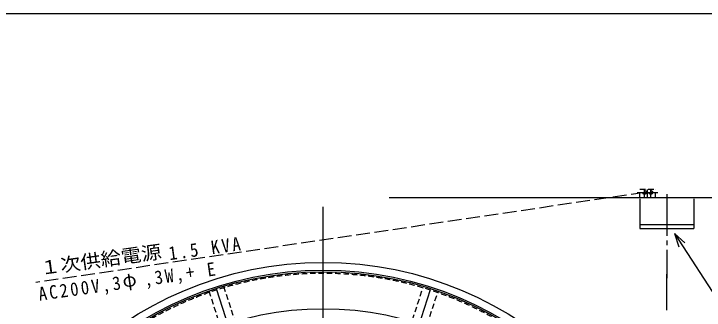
# Model space of a CAD drawing. Units: millimetres, scale not verified. Extents: x -5636 to 5974, y -4212 to 4128.
# Drawn here: x -3395 to 1075, y 2206 to 4128 of the extents above; entities that cross this region are included whole.
import ezdxf
from ezdxf.enums import TextEntityAlignment as Align

# ---------------------------------------------------------------- set-up
doc = ezdxf.new("R2010")
doc.units = ezdxf.units.MM
doc.header["$LTSCALE"] = 30
for name, pattern in [('CHAIN2', [12, 9, -1, 1, -1]), ('DASHED1', [1.8, 1.2, -0.6]), ('DASHED3', [4, 3, -1])]:
    doc.linetypes.add(name, pattern=pattern)
doc.layers.add('0-0', color=7, linetype='Continuous')
doc.styles.add('ＭＳ ゴシック', font='')
doc.styles.get('ＭＳ ゴシック').set_extended_font_data('MS Gothic')

msp = doc.modelspace()

# ---------------------------------------------------------------- linework, layer by layer
at = {"layer": '0-0', "linetype": 'DASHED3'}
msp.add_line((691.34, 2969.31), (-3253.39, 2384.9), dxfattribs=at)
at = {"layer": '0-0', "linetype": 'CHAIN2'}
for p, q in [((641.24, 2969.58), (774.05, 2969.58)), ((688.53, 2935.45), (688.53, 2987.94)), ((708.53, 2935.45), (708.53, 2987.94)), ((728.53, 2935.45), (728.53, 2987.94)), ((833.35, 2957.63), (833.35, 2412.47))]:
    msp.add_line(p, q, dxfattribs=at)
at = {"layer": '0-0', "linetype": 'DASHED1'}
for p, q in [((758.53, 2935.45), (758.53, 2989.58)), ((-2132.65, 2330.2), (-1631.43, 787.6)), ((-2037.55, 2361.1), (-1534.37, 812.49)), ((-1247.84, 807.68), (-744.79, 2355.9)), ((-1152.43, 777.72), (-649.69, 2324.99))]:
    msp.add_line(p, q, dxfattribs=at)
at = {"layer": '0-0'}
for p, q in [((-964.99, 2935.58), (1971.33, 2935.58)), ((1008.35, 2928.65), (1008.35, 2735.58)), ((-1391.8, 429.38), (-1391.8, 2876.61)), ((656.27, 2760.58), (1010.81, 2760.58)), ((882.28, 2701.97), (1337.2, 1998.91)), ((882.28, 2701.97), (949.06, 2641.64)), ((882.28, 2701.97), (909.95, 2616.33)), ((833.35, 2205.69), (833.35, 2440.04)), ((-2085.1, 2345.65), (-1556.45, 718.65)), ((-1223.99, 719.27), (-697.24, 2340.44))]:
    msp.add_line(p, q, dxfattribs=at)
msp.add_lwpolyline([(-5636.25, -4212.19), (5973.75, -4212.19), (5973.75, 4127.81), (-5636.25, 4127.81)], close=True, dxfattribs=at)
at = {"layer": '0-0', "linetype": 'DASHED1'}
msp.add_lwpolyline([(658.53, 2935.45), (658.53, 2989.58), (758.53, 2989.58)], dxfattribs=at)
at = {"layer": '0-0'}
msp.add_lwpolyline([(658.35, 2928.65), (658.35, 2735.58), (1008.35, 2735.58)], dxfattribs=at)
at = {"layer": '0-0', "linetype": 'DASHED1'}
for centre, radius in [((688.82, 2969.37), 12), ((728.39, 2969.37), 12), ((-1391.71, 205.46), 2241)]:
    msp.add_circle(centre, radius, dxfattribs=at)
at = {"layer": '0-0'}
for radius in [2310, 2260, 2250, 2010]:
    msp.add_circle((-1391.71, 205.46), radius, dxfattribs=at)

# ---------------------------------------------------------------- texts
at = {"layer": '0-0', "style": 'ＭＳ ゴシック', "width": 1.1}
msp.add_text('１次供給電源', height=87.98, rotation=8, dxfattribs=at).set_placement((-3215.47, 2407.98), align=Align.BOTTOM_LEFT)
at = {"layer": '0-0', "style": 'ＭＳ ゴシック'}
msp.add_text('φ', height=87.98, rotation=8, dxfattribs=at).set_placement((-2682.42, 2326.35), align=Align.BOTTOM_LEFT)
at = {"layer": '0-0', "char_height": 87.98, "attachment_point": 7, "rotation": 8, "style": 'ＭＳ ゴシック'}
for s, insert in [('\\T1.28;\\W0.9;1.5\\~KVA', (-2385.4, 2528.58)), ('\\T1.28;\\W0.9;,+\\~E', (-2339.86, 2372.5)), ('\\T1.28;\\W0.9;AC200V,3\\~\\~,3W', (-3225.91, 2244.2))]:
    msp.add_mtext(s, dxfattribs=dict(at, insert=insert))

doc.saveas('drawing.dxf')
